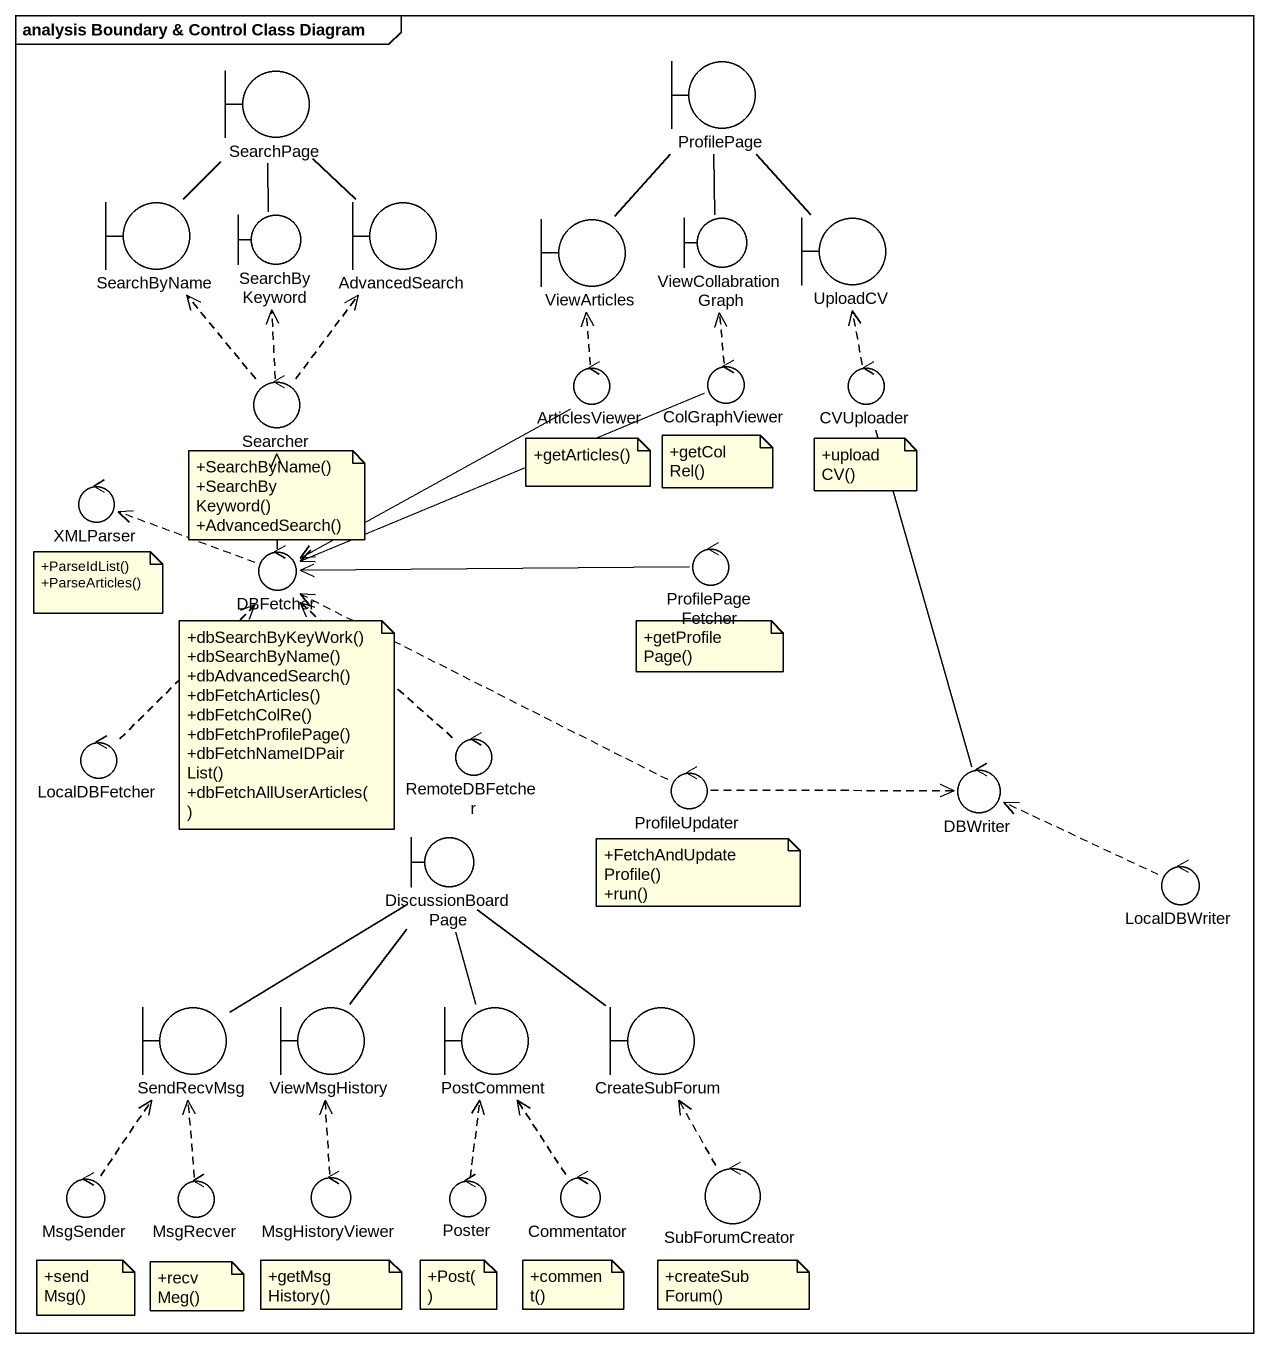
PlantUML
@startuml
mainframe analysis Boundary & Control Class Diagram
boundary SearchPage
boundary ProfilePage
boundary SearchByName
boundary AdvancedSearch
boundary SearchByKeyword
boundary ViewArticles
boundary ViewCollabrationGraph
boundary UploadCV
control Searcher
control ArticlesViewer
control ColGraphViewer
control CVUploader
control XMLParser
control DBFetcher
control ProfilePageFetcher
control LocalDBFetcher
control RemoteDBFetcher
control ProfileUpdater
control DBWriter
boundary DiscussionBoardPage
control LocalDBWriter
boundary SendRecvMsg
boundary ViewMsgHistory
boundary PostComment
boundary CreateSubForum
control MsgHistoryViewer
control Commentator
control SubForumCreator
control MsgSender
control MsgRecver
control Poster
SearchPage -- SearchByName
SearchPage -- AdvancedSearch
SearchPage -- SearchByKeyword
ProfilePage -- ViewArticles
ProfilePage -- ViewCollabrationGraph
ProfilePage -- UploadCV
Searcher .up.> SearchByName
Searcher .up.> AdvancedSearch
Searcher .up.> SearchByKeyword
ArticlesViewer .up.> ViewArticles
ArticlesViewer -left-> DBFetcher
ColGraphViewer .up.> ViewCollabrationGraph
ColGraphViewer -left-> DBFetcher
CVUploader .up.> UploadCV
CVUploader -- DBWriter
DBFetcher -up-> Searcher
DBFetcher .left.> XMLParser
ProfilePageFetcher -left-> DBFetcher
LocalDBFetcher .up.> DBFetcher
RemoteDBFetcher .up.> DBFetcher
ProfileUpdater .left.> DBFetcher
ProfileUpdater .right.> DBWriter
DiscussionBoardPage -- SendRecvMsg
DiscussionBoardPage -- ViewMsgHistory
DiscussionBoardPage -- PostComment
DiscussionBoardPage -- CreateSubForum
LocalDBWriter .left.> DBWriter
MsgHistoryViewer .up.> ViewMsgHistory
Commentator .up.> PostComment
SubForumCreator .up.> CreateSubForum
MsgSender .up.> SendRecvMsg
MsgRecver .up.> SendRecvMsg
Poster .up.> PostComment
note as N1
  +SearchByName()
  +SearchByKeyword()
  +AdvancedSearch()
end note
note as N2
  +getArticles()
end note
note as N3
  +getColRel()
end note
note as N4
  +uploadCV()
end note
note as N5
  +ParseIdList()
  +ParseArticles()
end note
note as N6
  +dbSearchByKeyWork()
  +dbSearchByName()
  +dbAdvancedSearch()
  +dbFetchArticles()
  +dbFetchColRe()
  +dbFetchProfilePage()
  +dbFetchNameIDPairList()
  +dbFetchAllUserArticles()
end note
note as N7
  +getProfilePage()
end note
note as N8
  +FetchAndUpdateProfile()
  +run()
end note
note as N9
  +sendMsg()
end note
note as N10
  +recvMeg()
end note
note as N11
  +getMsgHistory()
end note
note as N12
  +Post()
end note
note as N13
  +comment()
end note
note as N14
  +createSubForum()
end note
@enduml
